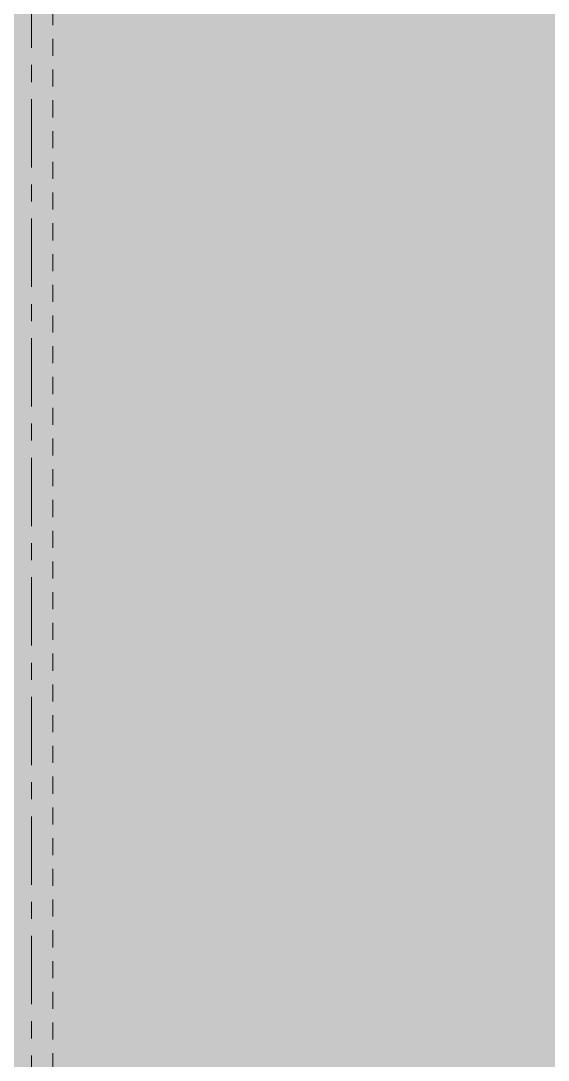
# Model space of a CAD drawing. Header units: inches. Extents: x -54880 to -186, y -132 to 853.
# Drawn here: x -15962.04 to -15958.18, y 143.22 to 150.82 of the extents above; entities that cross this region are included whole.
import ezdxf

# ---------------------------------------------------------------- set-up
doc = ezdxf.new("R2010")
doc.units = ezdxf.units.IN
doc.header["$MEASUREMENT"] = 0
doc.linetypes.add('Grid Line 1_2_', pattern=[0.875, 0.5, -0.125, 0.125, -0.125])
doc.linetypes.add('Hidden 1_8_', pattern=[0.1875, 0.125, -0.0625])
doc.layers.add('S-COLS', color=52, linetype='Continuous', lineweight=9)
doc.layers.add('S-GRID', color=1, linetype='Continuous', lineweight=9)

# ---------------------------------------------------------------- blocks, each defined once
blk = doc.blocks.new('W-Wide Flange-Column - B1-C-1075724-Section 1')
at = {"layer": 'S-COLS', "linetype": 'Hidden 1_8_'}
blk.add_line((22108.9591, 220.8911), (22108.9591, 0), dxfattribs=at)

msp = doc.modelspace()

# ---------------------------------------------------------------- hatches: boundary and pattern name
at = {"layer": 'S-COLS'}
h = msp.add_hatch(color=256, dxfattribs=at)
h.paths.add_polyline_path([(-15957.95888, 0), (-15957.95888, 217.96146), (-15965.95888, 224.00723), (-15965.95888, 0)], flags=0)
h.paths.add_polyline_path([(-15957.95888, 218.27482), (-15957.95888, 250), (-15965.95888, 250), (-15965.95888, 224.32059), (-15961.48704, 220.94113)], flags=0)
h.paths.add_polyline_path([(-15965.95888, 278), (-15957.95888, 278), (-15957.95888, 279.51408), (-15965.95888, 279.63603), (-15965.95888, 278.06213)], flags=0)
h.paths.add_polyline_path([(-15957.95888, 279.82662), (-15957.95888, 324.43996), (-15965.95888, 324.43996), (-15965.95888, 279.94857), (-15961.48704, 279.8804)], flags=0)

# ---------------------------------------------------------------- linework, layer by layer
at = {"layer": 'S-GRID', "linetype": 'Grid Line 1_2_'}
msp.add_line((-15961.95888, -132), (-15961.95888, 648.65882), dxfattribs=at)
msp.add_line((-15961.95888, -132), (-15961.95888, 648.65882), dxfattribs=at)

# ---------------------------------------------------------------- block references
at = {"layer": 'S-COLS', "linetype": 'Hidden 1_8_'}
msp.add_blockref('W-Wide Flange-Column - B1-C-1075724-Section 1', (-38070.76169, 0), dxfattribs=at)

doc.saveas('drawing.dxf')
